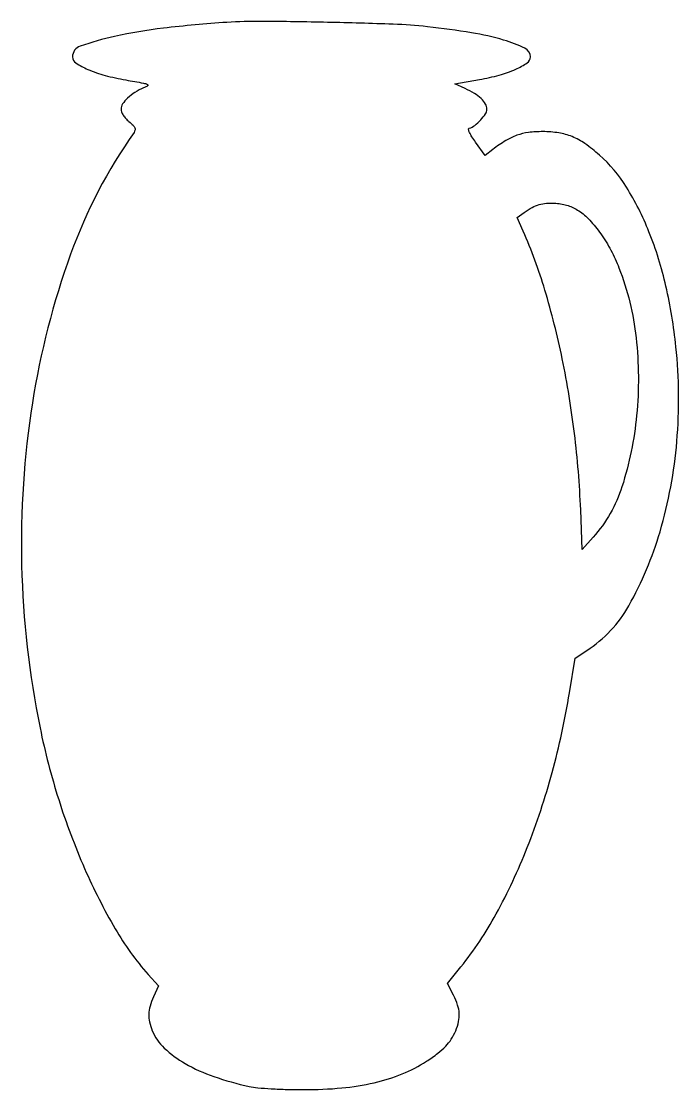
# Model space of a CAD drawing. Extents: x 0 to 264, y 1 to 430.
import ezdxf

# ---------------------------------------------------------------- set-up
doc = ezdxf.new("R2010")
doc.units = 0

msp = doc.modelspace()

# ---------------------------------------------------------------- linework, layer by layer
for points in [[(82.5, 429.362279, 0.012428), (57.003025, 427.03773, 0.026129), (37.399984, 423.712676, 0.027659), (23.588731, 419.807347, 0.320306), (20.5, 415.480491, 0.254794), (21.811962, 413.073076, 0.041357), (26.679567, 410.475584, 0.036229), (33.574195, 408.074705, 0.022507), (41.943138, 406.223808, -0.001776), (49.025749, 404.962743, -0.060736), (50.649344, 404.458587, -0.589872), (50.695753, 403.897453, -0.048723), (49.060282, 403.024969, 0.041607), (45.584462, 401.233646, 0.049023), (42.654195, 398.973509, 0.056035), (40.640936, 396.602003, 0.149071), (40, 394.5, 0.095293), (40.215823, 393.377862, 0.0468), (40.881715, 392.078421, 0.041627), (41.899172, 390.740832, 0.034462), (43.186578, 389.496458, -0.017392), (44.84238, 388.001819, -0.091625), (45.549711, 387.008911, -0.166655), (45.64289, 386.132945, -0.097261), (45.2094, 385.157565, 0.066386), (19.753462, 336.207488, 0.047677), (4.384763, 276.440754, 0.045162), (0.062053, 211.18714, 0.044458), (7.473231, 145.863938, 0.026188), (14.953671, 117.072307, 0.026672), (25.366032, 89.400162, 0.028374), (37.681259, 65.153149, 0.049212), (50.886984, 46.850816), (54.99249, 42.201632), (53.018207, 37.850816, 0.035496), (51.638721, 34.129853, 0.062464), (51.119212, 30.896226, 0.065225), (51.423096, 27.731692, 0.04247), (52.547728, 24.231529, 0.105285), (57.390941, 17.236234, 0.058462), (65.758584, 11.023916, 0.04772), (77.239093, 5.807642, 0.029675), (91.5, 1.833596, 0.030144), (94.903901, 1.311589, 0.008286), (100.312397, 0.903399, 0.008014), (106.702414, 0.630188, 0.006676), (113.5, 0.539428, 0.022631), (128.695375, 1.227541, 0.034227), (141.763868, 3.322228, 0.039), (153.007243, 6.865856, 0.04891), (162.692284, 11.920566, 0.01721), (167.29176, 15.157038, 0.040194), (170.431644, 17.955345, 0.049393), (172.677954, 20.827044, 0.042356), (174.452272, 24.231529, 0.044181), (175.618238, 27.903341, 0.070174), (175.87824, 31.185515, 0.066468), (175.220585, 34.53626, 0.03554), (173.583929, 38.433394), (171.167858, 43.205744), (176.538811, 49.852872, 0.045642), (190.730284, 71.122389, 0.030035), (203.193946, 97.796326, 0.028097), (213.231226, 127.995467, 0.025982), (220.128841, 159.925822), (222.398966, 173.921692), (227.131427, 176.988222, 0.121619), (244.038436, 194.999102, 0.056632), (256.554738, 224.718658, 0.050666), (263.315466, 261.003095, 0.046341), (262.948588, 299.033832, 0.030775), (258.926056, 323.372729, 0.038665), (252.115967, 345.185886, 0.043366), (243.039121, 363.207164, 0.07383), (232.185614, 376.075844, 0.027968), (226.390997, 380.636839, 0.054694), (221.24538, 383.458817, 0.059224), (215.891654, 384.963838, 0.03889), (209.5, 385.463358, 0.031269), (203.714903, 385.102682, 0.054031), (199.029115, 383.991978, 0.051604), (194.54683, 381.86087, 0.025947), (189.365683, 378.325262), (186.231367, 375.939094), (182.472119, 381.171693, -0.013969), (180.974261, 383.384523, -0.034348), (180.036269, 385.107862, -0.050669), (179.624019, 386.317233, -0.386806), (179.893383, 386.797794, 0.085619), (182.089729, 387.976567, 0.03918), (184.495853, 390.181149, 0.037796), (186.442966, 392.612723, 0.151046), (187, 394.41458, 0.133902), (186.420496, 396.539692, 0.06883), (184.694349, 398.718989, 0.053886), (181.942942, 400.835917, 0.031854), (178.272204, 402.767737), (174.044408, 404.659609), (183.983169, 406.399135, 0.023619), (191.959779, 408.187034, 0.037262), (198.563912, 410.53965, 0.042782), (203.225415, 413.099687, 0.250837), (204.5, 415.480491, 0.290215), (202.277959, 418.986318, 0.038956), (193.726223, 422.235511, 0.030712), (180.829665, 425.171224, 0.012821), (163.154012, 427.604016, 0.019064), (149.296923, 428.617552, 0.003273), (122.929728, 429.365072, 0.003297), (96.552311, 429.766087, 0.01867)], [(223.964208, 353.642384, -0.061325), (228.299923, 349.937517, -0.03226), (232.744759, 344.403755, -0.03031), (236.819385, 337.781725, -0.03046), (240.055999, 330.726327, -0.064745), (246.917608, 302.673807, -0.051496), (247.157149, 271.473323, -0.053817), (241.261622, 242.795553, -0.104191), (229.723439, 222.545964), (225.329537, 217.591928), (224.668681, 233.545964, 0.019888), (222.174569, 264.20541, 0.020692), (217.268715, 294.162776, 0.021814), (210.286782, 321.815069, 0.031372), (201.54346, 345.497646), (199.129505, 350.956027), (201.959912, 352.971455, -0.028226), (205.188768, 355.006319, -0.055957), (207.979718, 356.166962, -0.056545), (210.939265, 356.672961, -0.029415), (214.689809, 356.663776, -0.028574), (217.261965, 356.357817, -0.034867), (219.612697, 355.769506, -0.035557), (221.820389, 354.872282, -0.031886)]]:
    msp.add_lwpolyline(points, format="xyb", close=True)

doc.saveas('drawing.dxf')
